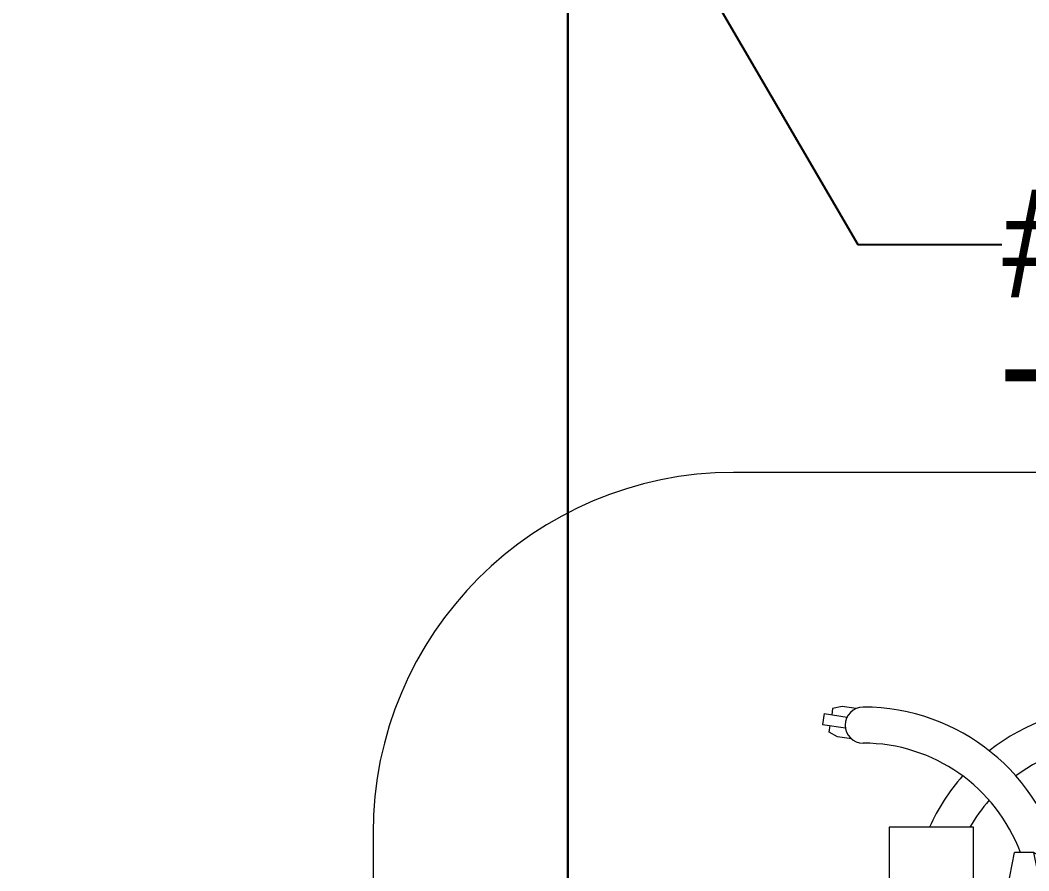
# Model space of a CAD drawing. Header units: metres. Extents: x 75097 to 220695, y -1557923 to -1361206.
# Drawn here: x 119333 to 120732, y -1458375 to -1457196 of the extents above; entities that cross this region are included whole.
import ezdxf
from ezdxf import colors
from ezdxf.entities.mleader import LeaderData, LeaderLine
from ezdxf.math import Vec2, Vec3

# ---------------------------------------------------------------- set-up
doc = ezdxf.new("R2010")
doc.units = ezdxf.units.M
doc.layers.get('0').update_dxf_attribs({"lineweight": 0})
for name, color, linetype, lineweight in [('A-100 - Copy$0$Medical Equipment and Furniture', 8, 'Continuous', 0), ('A-100 - Copy$0$Medical Equipment and Furniture1', 8, 'Continuous', 5), ('E-LG', 245, 'Continuous', 30)]:
    doc.layers.add(name, color=color, linetype=linetype, lineweight=lineweight)
doc.layers.add('E-POWR', color=7, linetype='Continuous', lineweight=9, true_color=0x4e7e3e)
doc.styles.get("Standard").update_dxf_attribs({"font": 'GOTHIC.TTF'})

# ---------------------------------------------------------------- blocks, each defined once
blk = doc.blocks.new('A-100 - Copy$0$mobile light')
at = {"layer": 'A-100 - Copy$0$Medical Equipment and Furniture1'}
for p, q in [((1883.78, -497.56), (1883.65, -498.45)), ((1885.1, -497.29), (1883.78, -497.56)), ((1887.04, -497.59), (1885.1, -497.29)), ((1923.94, -497.59), (1925.88, -497.29)), ((1925.88, -497.29), (1927.2, -497.56)), ((1927.2, -497.56), (1927.33, -498.45)), ((1882.58, -498.29), (1882.35, -499.8)), ((1882.58, -498.29), (1885.78, -498.78)), ((1928.41, -498.29), (1925.2, -498.78)), ((1928.41, -498.29), (1928.63, -499.8)), ((1882.35, -499.8), (1885.55, -500.28)), ((1883.28, -500.85), (1883.42, -499.96)), ((1928.63, -499.8), (1925.43, -500.28)), ((1927.7, -500.85), (1927.56, -499.96)), ((1884.47, -501.5), (1883.28, -500.85)), ((1886.4, -501.79), (1884.47, -501.5)), ((1924.58, -501.79), (1926.52, -501.5)), ((1926.52, -501.5), (1927.7, -500.85)), ((1948.76, -501.94), (1947.59, -502.62)), ((1953.47, -501.94), (1948.76, -501.94)), ((1958.23, -506.5), (1953.47, -501.94)), ((1947.59, -502.62), (1941.09, -502.62)), ((1947.59, -502.62), (1947.59, -505.45)), ((1948.15, -506.5), (1952.41, -502.55)), ((1947.59, -505.45), (1941.09, -505.45)), ((1947.59, -505.45), (1948.15, -506.5)), ((1946.6, -512.08), (1948.15, -506.5)), ((1958.23, -506.5), (1948.15, -506.5)), ((1959.78, -512.08), (1958.23, -506.5)), ((1963.08, -509.67), (1943.3, -509.67)), ((1959.78, -512.08), (1946.6, -512.08)), ((1908.01, -522.53), (1909, -517.55)), ((1911.69, -517.55), (1909, -517.55)), ((1912.69, -522.53), (1911.69, -517.55)), ((1911.69, -517.55), (1914.17, -518.99)), ((1922.73, -518.8), (1921.08, -519.69)), ((1925.38, -518.8), (1922.73, -518.8)), ((1914.17, -518.99), (1914.17, -523.77)), ((1921.08, -519.69), (1914.74, -519.69)), ((1921.08, -519.69), (1921.08, -523.01)), ((1921.08, -519.69), (1921.08, -523.01)), ((1908.01, -522.53), (1908.62, -524.28)), ((1912.69, -522.53), (1911.9, -524.78)), ((1921.08, -523.01), (1914.77, -523.01)), ((1922.73, -523.93), (1921.08, -523.04)), ((1892.68, -523.97), (1883.05, -523.97)), ((1892.68, -528.06), (1892.68, -523.24)), ((1892.68, -523.24), (1906.16, -523.24)), ((1897.5, -528.06), (1897.5, -523.24)), ((1906.16, -523.24), (1906.16, -528.06)), ((1909.15, -524.25), (1906.16, -524.32)), ((1909.15, -524.25), (1909.15, -526.94)), ((1911.9, -524.78), (1914.17, -523.77)), ((1925.38, -523.93), (1922.73, -523.93)), ((1909.15, -526.94), (1906.16, -526.87)), ((1892.68, -527.34), (1883.05, -527.34)), ((1906.16, -528.06), (1892.68, -528.06)), ((1886.4, -549.48), (1884.47, -549.77)), ((1924.58, -549.48), (1926.52, -549.77)), ((1882.35, -551.47), (1885.55, -550.99)), ((1884.47, -549.77), (1883.28, -550.42)), ((1883.28, -550.42), (1883.42, -551.31)), ((1928.63, -551.47), (1925.43, -550.99)), ((1926.52, -549.77), (1927.7, -550.42)), ((1927.7, -550.42), (1927.56, -551.31)), ((1882.58, -552.98), (1882.35, -551.47)), ((1928.41, -552.98), (1928.63, -551.47)), ((1882.58, -552.98), (1885.78, -552.5)), ((1883.78, -553.71), (1883.65, -552.82)), ((1885.1, -553.98), (1883.78, -553.71)), ((1887.04, -553.69), (1885.1, -553.98)), ((1923.94, -553.69), (1925.88, -553.98)), ((1928.41, -552.98), (1925.2, -552.5)), ((1925.88, -553.98), (1927.2, -553.71)), ((1927.2, -553.71), (1927.33, -552.82))]:
    blk.add_line(p, q, dxfattribs=at)
for points in [[(1903.33, -523.24), (1903.33, -514.02), (1891.61, -514.02), (1891.61, -523.97)], [(1954.27, -524.55), (1954.27, -528.82), (1952.05, -528.82), (1952.05, -524.5)], [(1891.61, -527.34), (1891.61, -537.34), (1903.33, -537.34), (1903.33, -528.06)], [(1892.74, -537.34), (1892.74, -539.04), (1895.76, -539.04), (1895.76, -537.34)], [(1898.05, -537.34), (1898.05, -539.5)], [(1898.05, -540.63), (1898.05, -540.87), (1898.53, -541.35), (1900.02, -541.35), (1900.5, -540.87), (1900.5, -537.34)]]:
    blk.add_lwpolyline(points, dxfattribs=at)
for points in [[(1929.78, -518.8), (1925.38, -518.8), (1925.38, -523.93), (1929.78, -523.93)], [(1899.3, -539.5), (1888.5, -539.5), (1888.5, -540.63), (1899.3, -540.63)]]:
    blk.add_lwpolyline(points, close=True, dxfattribs=at)
for centre, radius in [((1945.96, -511.25), 0.793), ((1960.42, -511.25), 0.793), ((1953.01, -531.79), 8.32), ((1953.01, -531.79), 7.35), ((1938.31, -531.85), 0.793), ((1968.07, -531.85), 0.793), ((1953.19, -546.77), 0.793)]:
    blk.add_circle(centre, radius, dxfattribs=at)
for centre, radius, start, end in [((1888.02, -499.89), 2.5, 90, 270), ((1888.02, -525.64), 28.25, 12.1463, 90), ((1922.96, -525.64), 28.25, 90, 128.2073), ((1922.96, -499.89), 2.5, 270, 90), ((1888.02, -525.64), 23.25, 20.3387, 90), ((1922.96, -525.64), 23.25, 90, 126.3743), ((1942.82, -519.31), 16.86, 97.1293, 177.6115), ((1942.82, -519.31), 13.97, 97.1293, 177.6115), ((1922.96, -525.64), 28.25, 138.4974, 155.7305), ((1922.96, -525.64), 23.25, 138.7224, 150.0382), ((1980.13, -532.49), 43.32, 148.2167, 181.2501), ((1926.25, -532.49), 43.32, 358.7499, 31.7833), ((1946.6, -514.96), 2.89, 90, 152.4092), ((1959.78, -514.96), 2.89, 27.5908, 90), ((1980.13, -532.49), 40.72, 152.4092, 181.2501), ((1926.25, -532.49), 40.72, 358.7499, 27.5908), ((1911.94, -521.38), 3.27, 313.0112, 46.9888), ((1888.02, -525.64), 28.25, 270, 5.3386), ((1883.05, -525.65), 1.68, 90, 270), ((1910.32, -525.6), 1.78, 229.0673, 130.9327), ((1888.02, -525.64), 23.25, 270, 356.3184), ((1953.19, -531.93), 16.44, 185.2361, 354.7639), ((1953.19, -531.93), 13.84, 185.2361, 354.7639), ((1922.96, -525.64), 28.25, 204.483, 208.105), ((1922.96, -525.64), 23.25, 210.2349, 221.2776), ((1922.96, -525.64), 28.25, 213.7985, 221.5026), ((1922.96, -525.64), 23.25, 233.6257, 270), ((1922.96, -525.64), 28.25, 231.7927, 270), ((1888.02, -551.39), 2.5, 90, 270), ((1922.96, -551.39), 2.5, 270, 90)]:
    blk.add_arc(centre, radius, start, end, dxfattribs=at)
blk = doc.blocks.new('A-100 - Copy')
at = {"layer": 'A-100 - Copy$0$Medical Equipment and Furniture'}
for p, q in [((121882.1, -1457822.7, 0), (120322.1, -1457822.7, 0)), ((119822.1, -1458322.7, 0), (119822.1, -1460822.7, 0))]:
    blk.add_line(p, q, dxfattribs=at)
blk.add_arc((120322.1, -1458322.7, 0), 500, 90, 180, dxfattribs=at)
at = {"layer": 'A-100 - Copy$0$Medical Equipment and Furniture', "xscale": 10, "yscale": 10, "zscale": 10}
blk.add_blockref('A-100 - Copy$0$mobile light', (101621.7, -1453174, 0), dxfattribs=at)

msp = doc.modelspace()

# ---------------------------------------------------------------- linework, layer by layer
at = {"layer": 'E-LG', "color": 1}
msp.add_lwpolyline([(95918.6, -1465252.9), (115237, -1465252.9), (115237, -1465905.8), (115312.2, -1465951), (115227.4, -1465994.9), (115227.4, -1468887.4), (115353.3, -1468943.6), (115222.3, -1468991.3), (115222.3, -1469278.5), (117688, -1469278.5), (117688, -1457043.1), (117707.4, -1457137.3), (119892.6, -1457137.3), (120092.1, -1457027.5), (120092.1, -1469278.5), (145729.7, -1469278.5), (145828.3, -1469612.5), (145828.3, -1469267.5), (145828.3, -1465482), (145334.4, -1465482), (145278.1, -1465376.4)], dxfattribs=at)

# ---------------------------------------------------------------- leaders
at = {"layer": 'E-POWR'}
ml = msp.add_multileader_mtext('Standard', dxfattribs=at)
ml.set_content('#Y3\\PTO PP-04', color=256)
ml.set_leader_properties()
ml.build(insert=Vec2(0, 0))
ml.multileader.update_dxf_attribs({"text_right_attachment_type": 6, "dogleg_length": 200, "arrow_head_size": 200})
ctx = ml.context
ctx.base_point, ctx.char_height, ctx.arrow_head_size, ctx.landing_gap_size, ctx.plane_origin = Vec3(120694.3, -1457506.7), 150, 200, 0.09, Vec3(121333.4, -1458590.3)
ctx.right_attachment = 6
notes = []
notes.append((ctx, [(0, (1, 1, 0), (120494.3, -1457506.7), (1, 0), 200, [(0, [(120092.1, -1456817.5)], 0, [])])]))
ctx.mtext.insert, ctx.mtext.flow_direction = Vec3(120694.4, -1457429.8), 5
for ctx, leaders in notes:
    for number, flags, end, landing, length, lines in leaders:
        leader = LeaderData()
        leader.index, (leader.has_last_leader_line, leader.has_dogleg_vector, leader.attachment_direction) = number, flags
        leader.last_leader_point, leader.dogleg_vector, leader.dogleg_length = Vec3(end), Vec3(landing), length
        for number, points, colour, breaks in lines:
            line = LeaderLine()
            line.index, line.vertices, line.color, line.breaks = number, Vec3.list(points), colors.encode_raw_color(colour), breaks
            leader.lines.append(line)
        ctx.leaders.append(leader)

# ---------------------------------------------------------------- next in the draw order: block references
msp.add_blockref('A-100 - Copy', (0, 0))

doc.saveas('drawing.dxf')
